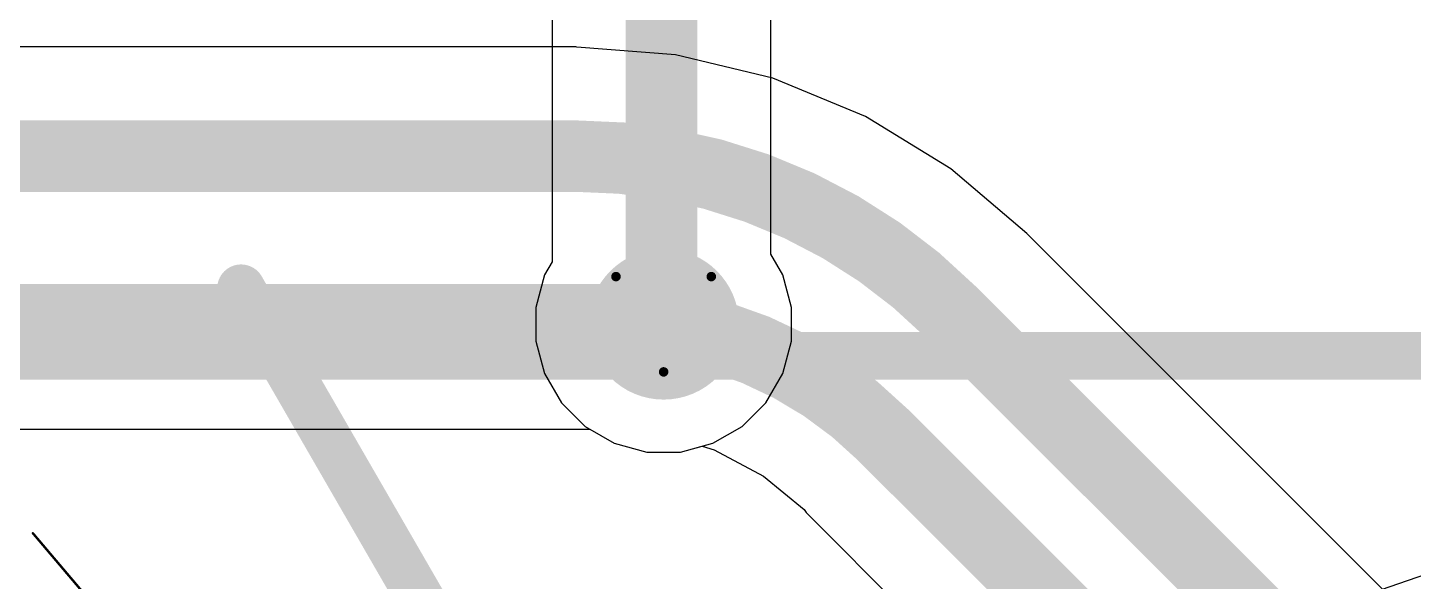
# Model space of a CAD drawing. Header units: inches. Extents: x -7 to 348, y -14 to 159.
# Drawn here: x 20.68 to 28.06, y 42.14 to 45.09 of the extents above; entities that cross this region are included whole.
import ezdxf

# ---------------------------------------------------------------- set-up
doc = ezdxf.new("R2010")
doc.units = ezdxf.units.IN
for name, color, linetype in [('Bottom Layer', 5, 'Continuous'), ('Bottom Solder', 6, 'Continuous'), ('Dimension', 6, 'Continuous'), ('Drill Drawing', 1, 'Continuous'), ('Fabrication', 76, 'Continuous'), ('Top Layer', 1, 'Continuous'), ('Top Overlay', 2, 'Continuous'), ('Via Holes', 16, 'Continuous')]:
    doc.layers.add(name, color=color, linetype=linetype)

msp = doc.modelspace()

# ---------------------------------------------------------------- hatches: boundary and pattern name
at = {"layer": 'Bottom Layer'}
h = msp.add_hatch(color=5, dxfattribs=at)
edge = h.paths.add_edge_path()
edge.add_arc((24.069, 43.5117), 0.3, 0, 360)
at = {"layer": 'Bottom Solder'}
h = msp.add_hatch(color=6, dxfattribs=at)
edge = h.paths.add_edge_path()
edge.add_arc((24.069, 43.5117), 0.4016, 0, 360)
at = {"layer": 'Top Layer'}
h = msp.add_hatch(color=1, dxfattribs=at)
edge = h.paths.add_edge_path()
edge.add_arc((24.069, 43.5117), 0.3, 0, 360)
at = {"layer": 'Via Holes'}
h = msp.add_hatch(color=7, dxfattribs=at)
edge = h.paths.add_edge_path()
edge.add_arc((24.069, 43.5117), 0.15, 0, 360)

# ---------------------------------------------------------------- linework, layer by layer
at = {"layer": 'Bottom Layer'}
for p, q in [((23.5975, 44.9908), (13.8562, 44.9908)), ((23.5979, 44.9908), (23.5975, 44.9908)), ((23.5982, 44.9908), (23.5979, 44.9908)), ((23.5999, 44.9908), (23.5982, 44.9908)), ((23.6005, 44.9908), (23.5999, 44.9908)), ((23.5999, 44.9908), (23.5999, 44.9908)), ((23.5999, 44.9908), (23.5999, 44.9908)), ((23.6073, 44.9895), (23.6005, 44.9908)), ((24.1316, 44.9482), (23.6073, 44.9895)), ((24.6511, 44.8235), (24.1316, 44.9482)), ((25.1448, 44.619), (24.6511, 44.8235)), ((25.6003, 44.3398), (25.1448, 44.619)), ((26.0043, 43.9948), (25.6003, 44.3398)), ((26.0083, 43.9921), (26.0043, 43.9948)), ((33.0278, 36.9727), (26.0083, 43.9921)), ((13.109, 42.9527), (23.6752, 42.9527)), ((23.6752, 42.9527), (23.8061, 42.8771)), ((23.8061, 42.8771), (23.9793, 42.8307)), ((23.9793, 42.8307), (24.1586, 42.8307)), ((24.1586, 42.8307), (24.2744, 42.8617)), ((24.2744, 42.8617), (24.3379, 42.8424)), ((24.3379, 42.8424), (24.6017, 42.7015)), ((24.6017, 42.7015), (24.8176, 42.5243)), ((24.8176, 42.5243), (24.8287, 42.5077)), ((24.8287, 42.5077), (31.5596, 35.7767))]:
    msp.add_line(p, q, dxfattribs=at)
for points in [[(13.0307, 44.4081, 0.381, 0.381, 0), (23.5975, 44.4081, 0.381, 0.381, 0)], [(23.5975, 44.4081, 0.381, 0.381, 0), (23.5999, 44.4081, 0.381, 0.381, 0)], [(23.5999, 44.4081, 0.381, 0.381, -0.19898), (25.5963, 43.5801, 0.381, 0.381, 0)], [(11.3812, 43.5354, 0.381, 0.381, 0), (23.7542, 43.5354, 0.381, 0.381, 0)], [(23.7542, 43.5354, 0.381, 0.381, -0.198912), (25.2407, 42.9197, 0.381, 0.381, 0)], [(25.5963, 43.5801, 0.381, 0.381, 0), (32.7415, 36.4349, 0.381, 0.381, 0)], [(25.2407, 42.9197, 0.381, 0.381, 0), (31.9716, 36.1888, 0.381, 0.381, 0)]]:
    msp.add_lwpolyline(points, format="xyseb", dxfattribs=at)
for points in [[(23.5023, 44.4081, 0.1905, 0.1905, 1), (23.6928, 44.4081, 0.1905, 0.1905, 1)], [(23.5023, 44.4081, 0.1905, 0.1905, 1), (23.6928, 44.4081, 0.1905, 0.1905, 1)], [(23.5046, 44.4081, 0.1905, 0.1905, 1), (23.6951, 44.4081, 0.1905, 0.1905, 1)], [(23.5046, 44.4081, 0.1905, 0.1905, 1), (23.6951, 44.4081, 0.1905, 0.1905, 1)], [(23.659, 43.5354, 0.1905, 0.1905, 1), (23.8495, 43.5354, 0.1905, 0.1905, 1)], [(23.659, 43.5354, 0.1905, 0.1905, 1), (23.8495, 43.5354, 0.1905, 0.1905, 1)], [(25.501, 43.5801, 0.1905, 0.1905, 1), (25.6915, 43.5801, 0.1905, 0.1905, 1)], [(25.501, 43.5801, 0.1905, 0.1905, 1), (25.6915, 43.5801, 0.1905, 0.1905, 1)], [(25.1455, 42.9197, 0.1905, 0.1905, 1), (25.336, 42.9197, 0.1905, 0.1905, 1)], [(25.1455, 42.9197, 0.1905, 0.1905, 1), (25.336, 42.9197, 0.1905, 0.1905, 1)]]:
    msp.add_lwpolyline(points, format="xyseb", close=True, dxfattribs=at)
at = {"layer": 'Dimension'}
msp.add_lwpolyline([(21.8173, 43.7036, 0.254, 0.254, 0), (50.0673, -5.2268, 0.254, 0.254, 0)], format="xyseb", dxfattribs=at)
msp.add_lwpolyline([(21.7538, 43.7036, 0.127, 0.127, 1), (21.8808, 43.7036, 0.127, 0.127, 1)], format="xyseb", close=True, dxfattribs=at)
at = {"layer": 'Drill Drawing'}
for points in [[(23.815, 43.7657, 0.0508, 0.0508, 0), (24.323, 43.7657, 0.0508, 0.0508, 0)], [(23.815, 43.7657, 0.0508, 0.0508, 0), (24.069, 43.2577, 0.0508, 0.0508, 0)], [(24.069, 43.2577, 0.0508, 0.0508, 0), (24.323, 43.7657, 0.0508, 0.0508, 0)]]:
    msp.add_lwpolyline(points, format="xyseb", dxfattribs=at)
for points in [[(23.8023, 43.7657, 0.0254, 0.0254, 1), (23.8277, 43.7657, 0.0254, 0.0254, 1)], [(23.8023, 43.7657, 0.0254, 0.0254, 1), (23.8277, 43.7657, 0.0254, 0.0254, 1)], [(24.3103, 43.7657, 0.0254, 0.0254, 1), (24.3357, 43.7657, 0.0254, 0.0254, 1)], [(24.3103, 43.7657, 0.0254, 0.0254, 1), (24.3357, 43.7657, 0.0254, 0.0254, 1)], [(24.0563, 43.2577, 0.0254, 0.0254, 1), (24.0817, 43.2577, 0.0254, 0.0254, 1)], [(24.0563, 43.2577, 0.0254, 0.0254, 1), (24.0817, 43.2577, 0.0254, 0.0254, 1)]]:
    msp.add_lwpolyline(points, format="xyseb", close=True, dxfattribs=at)
at = {"layer": 'Fabrication'}
msp.add_lwpolyline([(20.7078, 42.3979, 0.0127, 0.0127, 0), (24.2219, 38.2498, 0.0127, 0.0127, 0)], format="xyseb", dxfattribs=at)
msp.add_lwpolyline([(20.7078, 42.3979, 0.0127, 0.0127, 0), (24.2219, 38.2498, 0.0127, 0.0127, 0)], format="xyseb", dxfattribs=at)
msp.add_lwpolyline([(20.7046, 42.3979, 0.00635, 0.00635, 1), (20.711, 42.3979, 0.00635, 0.00635, 1)], format="xyseb", close=True, dxfattribs=at)
msp.add_lwpolyline([(20.7046, 42.3979, 0.00635, 0.00635, 1), (20.711, 42.3979, 0.00635, 0.00635, 1)], format="xyseb", close=True, dxfattribs=at)
at = {"layer": 'Top Layer'}
for p, q in [((23.4747, 47.0012), (23.4747, 43.8443)), ((24.6401, 43.8846), (24.6401, 46.9571)), ((24.7036, 43.7746), (24.6401, 43.8846)), ((23.4747, 43.8443), (23.4344, 43.7746)), ((23.4344, 43.7746), (23.388, 43.6014)), ((24.75, 43.6014), (24.7036, 43.7746)), ((23.388, 43.6014), (23.388, 43.4221)), ((24.75, 43.4221), (24.75, 43.6014)), ((23.388, 43.4221), (23.4344, 43.2489)), ((24.7036, 43.2489), (24.75, 43.4221)), ((23.4344, 43.2489), (23.5241, 43.0936)), ((24.6139, 43.0936), (24.7036, 43.2489)), ((23.5241, 43.0936), (23.6508, 42.9668)), ((24.4871, 42.9668), (24.6139, 43.0936)), ((23.6508, 42.9668), (23.8061, 42.8771)), ((24.3318, 42.8771), (24.4871, 42.9668)), ((23.8061, 42.8771), (23.9793, 42.8307)), ((23.9793, 42.8307), (24.1586, 42.8307)), ((24.1586, 42.8307), (24.3318, 42.8771)), ((28.6981, 42.375), (27.333, 41.9039))]:
    msp.add_line(p, q, dxfattribs=at)
for points in [[(24.0574, 43.5117, 0.381, 0.381, 0), (24.0574, 47.7231, 0.381, 0.381, 0)], [(24.0574, 43.5117, 0.381, 0.381, 0), (24.069, 43.5117, 0.381, 0.381, 0)], [(23.9597, 38.6755, 2.032, 2.032, -0.53877), (58.0622, 22.8854, 2.032, 2.032, 0)]]:
    msp.add_lwpolyline(points, format="xyseb", dxfattribs=at)
for points in [[(23.9621, 43.5117, 0.1905, 0.1905, 1), (24.1526, 43.5117, 0.1905, 0.1905, 1)], [(23.9621, 43.5117, 0.1905, 0.1905, 1), (24.1526, 43.5117, 0.1905, 0.1905, 1)], [(23.9737, 43.5117, 0.1905, 0.1905, 1), (24.1642, 43.5117, 0.1905, 0.1905, 1)]]:
    msp.add_lwpolyline(points, format="xyseb", close=True, dxfattribs=at)
at = {"layer": 'Top Overlay'}
msp.add_lwpolyline([(16.5125, 43.3427, 0.254, 0.254, 0), (55.0971, 43.3431, 0.254, 0.254, 0)], format="xyseb", dxfattribs=at)

doc.saveas('drawing.dxf')
